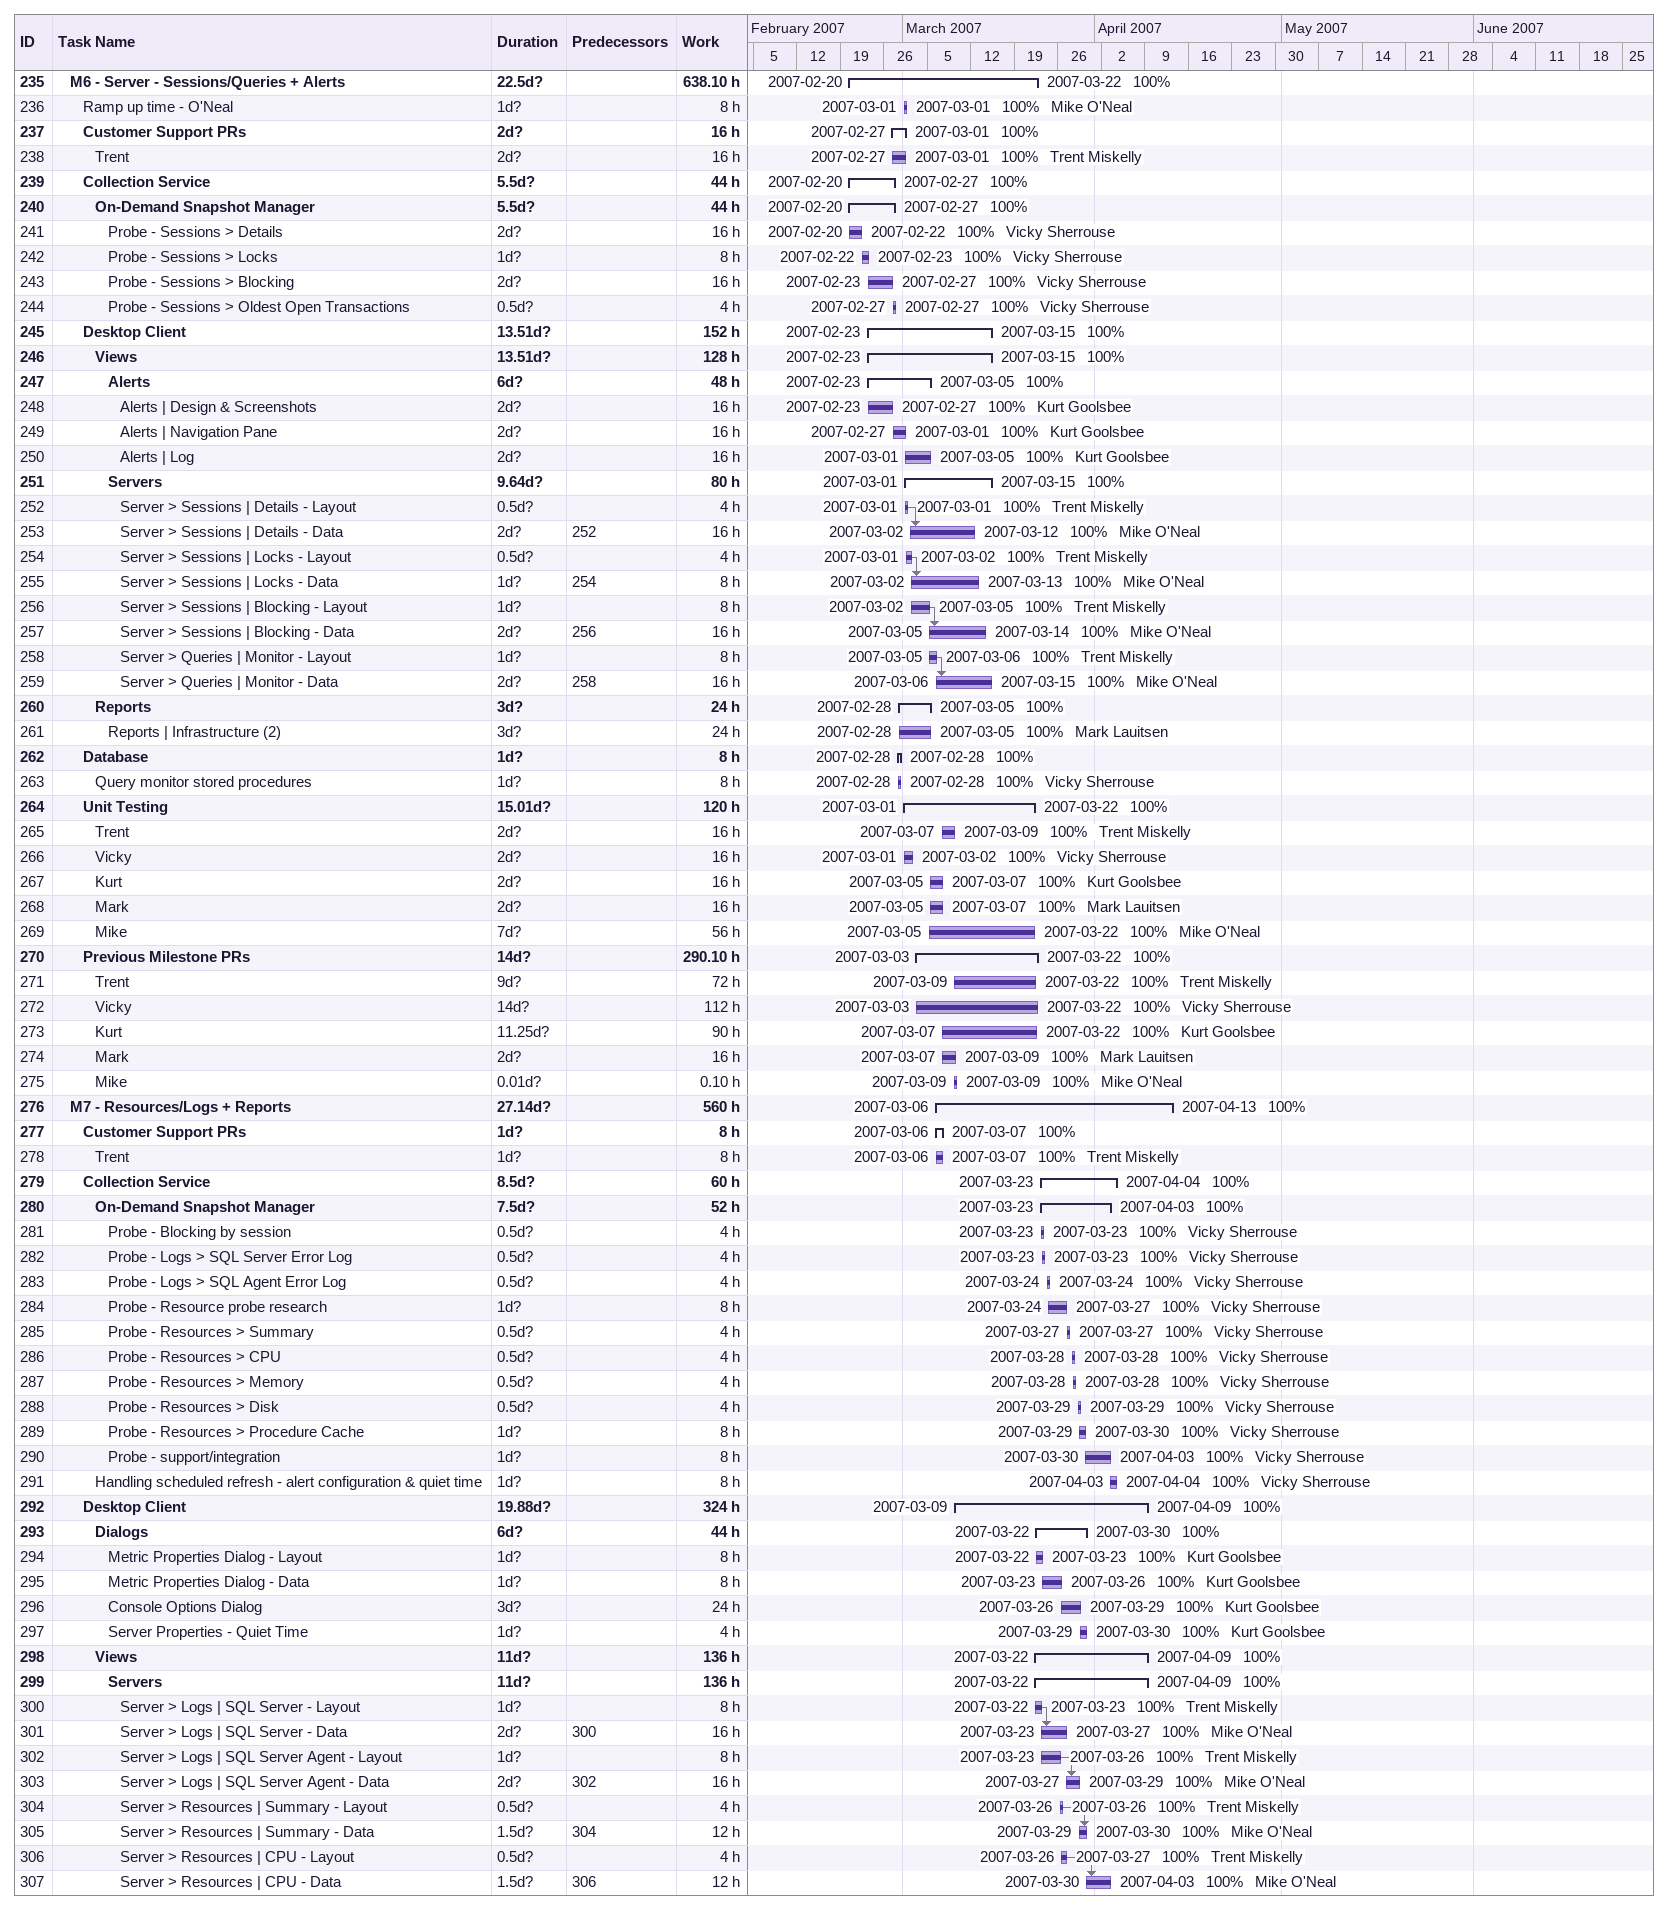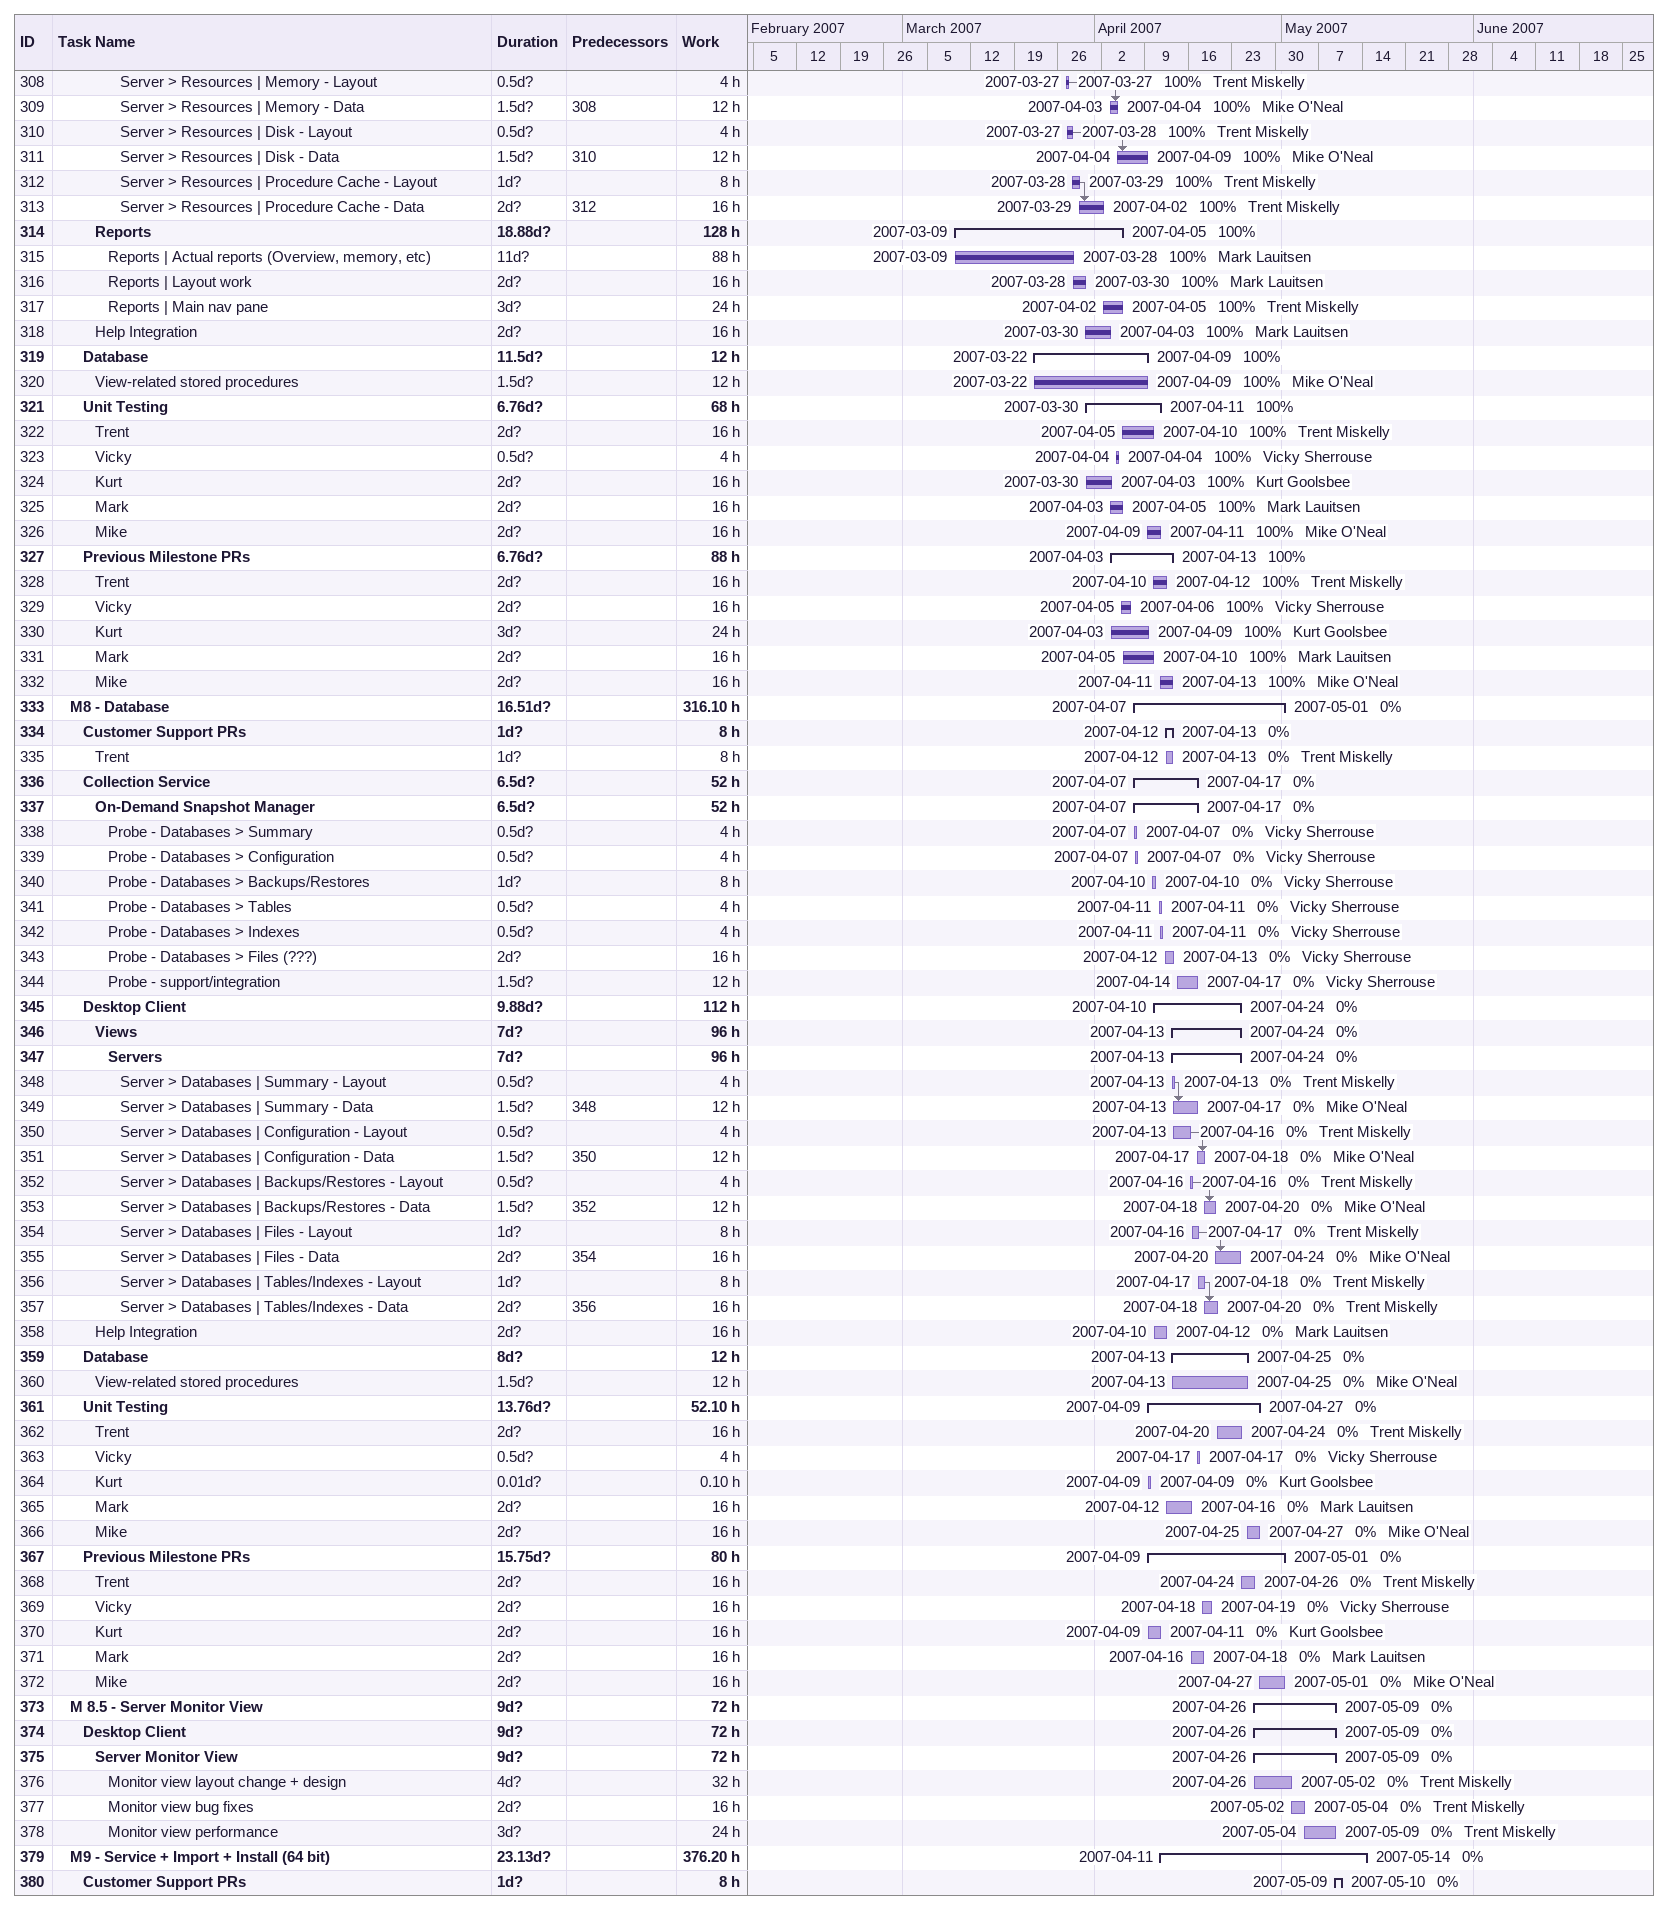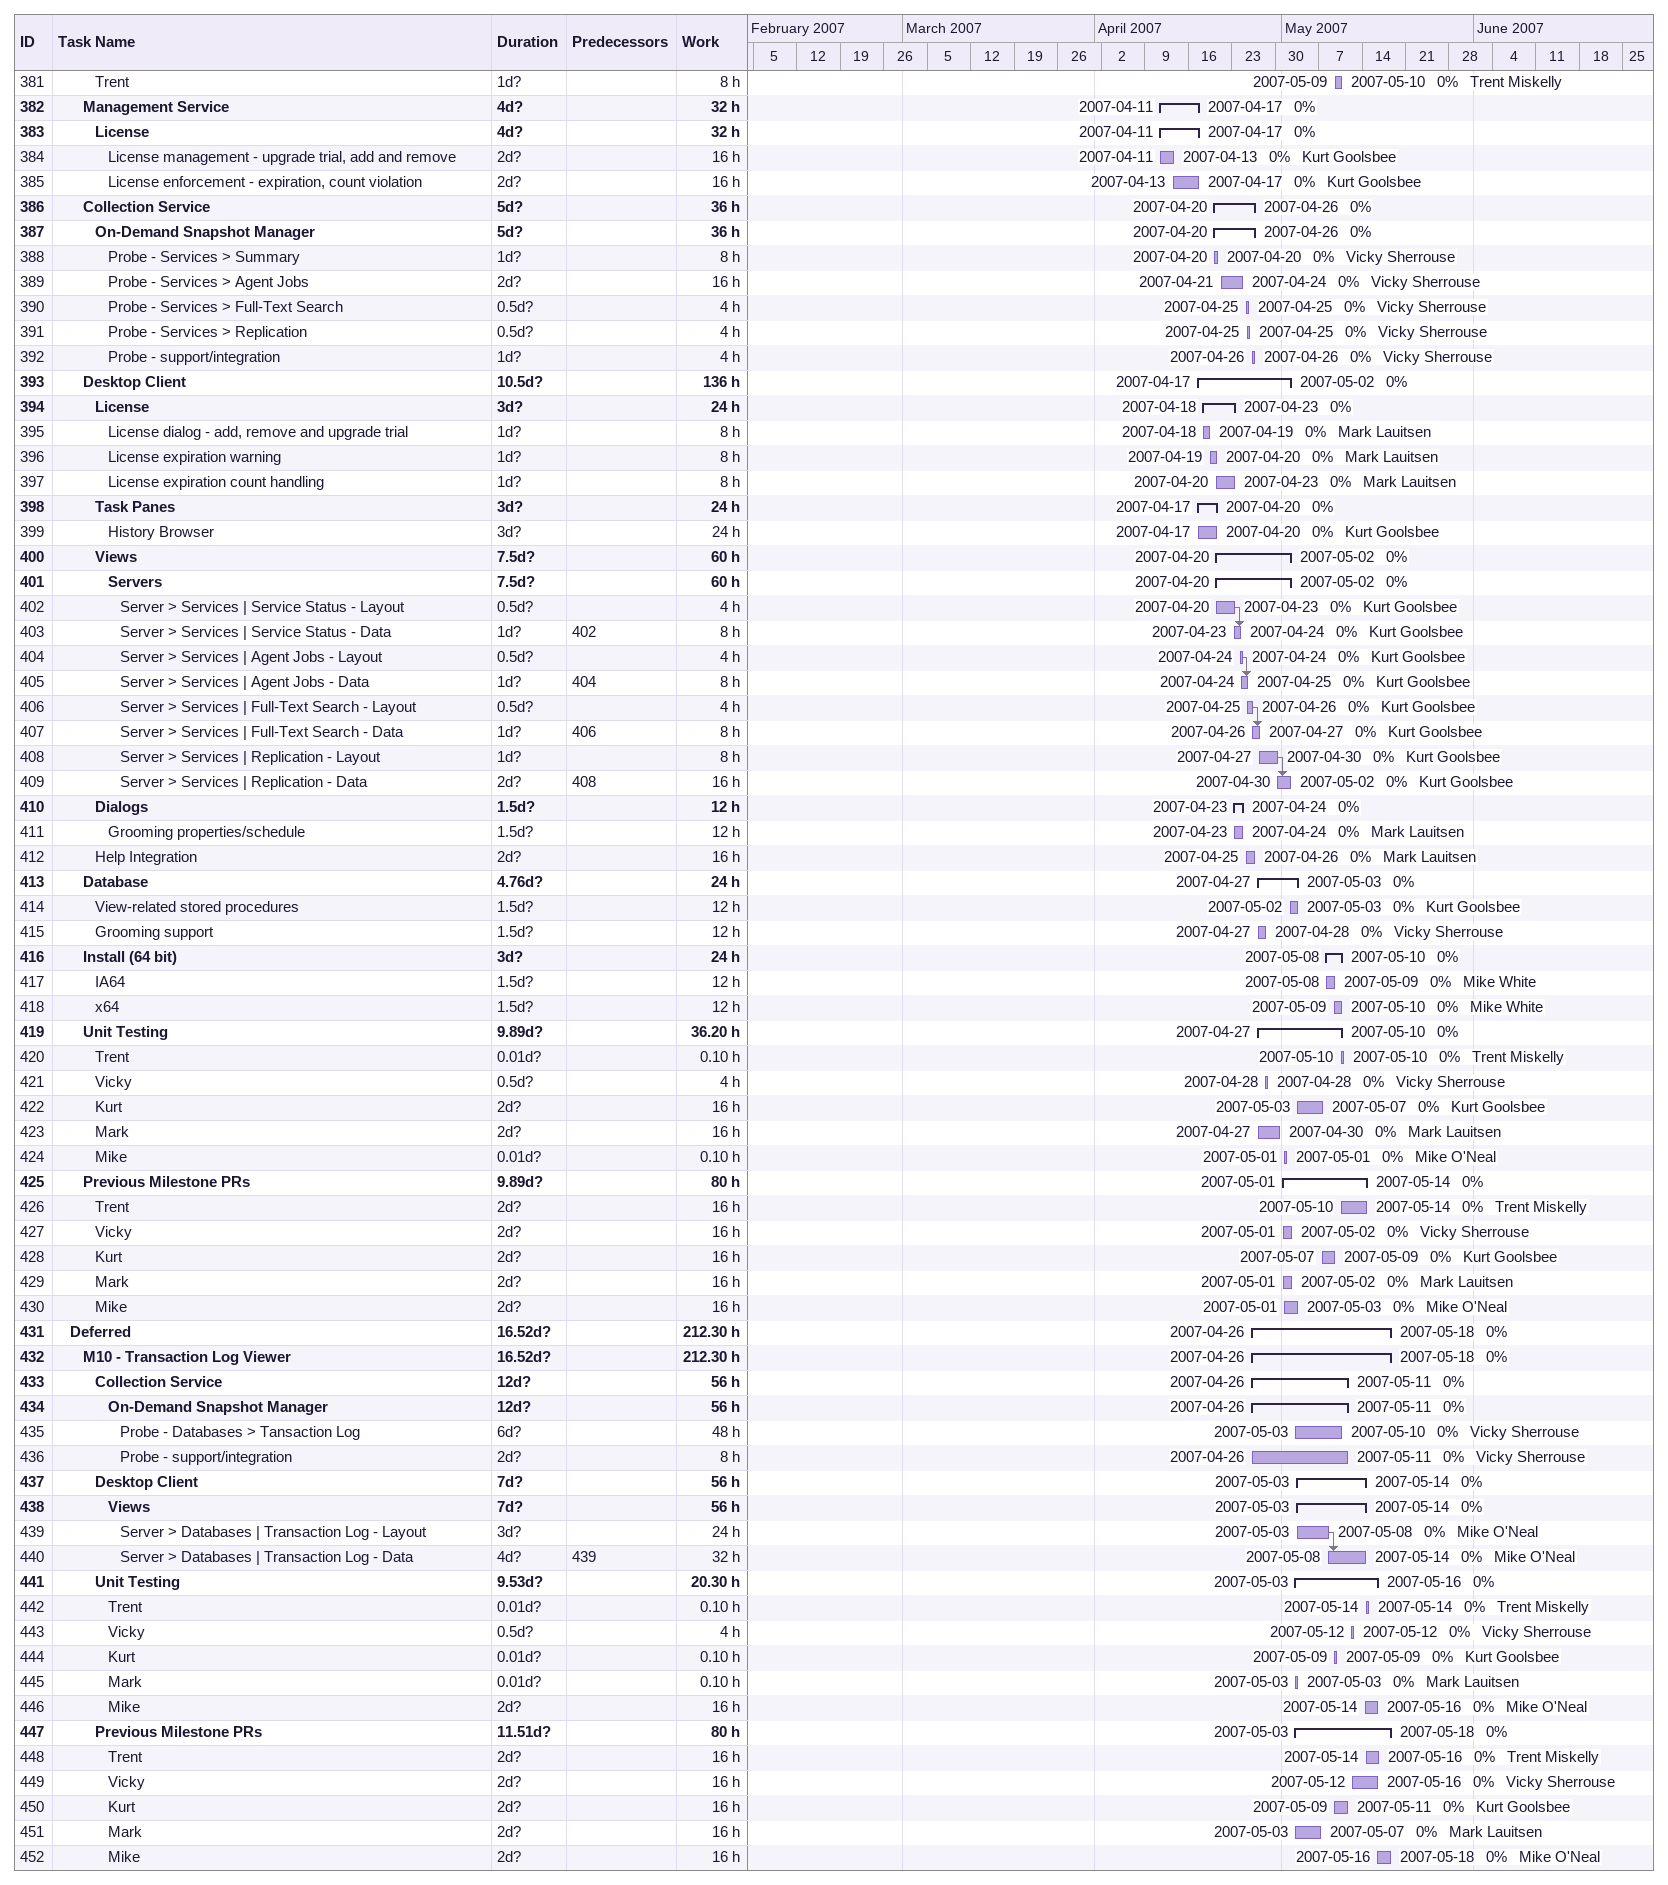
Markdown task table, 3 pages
| ID | Level | Task | Duration | Start | Finish | Predecessors | Resources | % complete | Work (h) |
|---|---|---|---|---|---|---|---|---|---|
| 235 | 2 | **M6 - Server - Sessions/Queries + Alerts** | 22.5d? | 2007-02-20 | 2007-03-22 |  |  | 100 | 638.10 |
| 236 | 3 | Ramp up time - O'Neal | 1d? | 2007-03-01 | 2007-03-01 |  | Mike O'Neal | 100 | 8 |
| 237 | 3 | **Customer Support PRs** | 2d? | 2007-02-27 | 2007-03-01 |  |  | 100 | 16 |
| 238 | 4 | Trent | 2d? | 2007-02-27 | 2007-03-01 |  | Trent Miskelly | 100 | 16 |
| 239 | 3 | **Collection Service** | 5.5d? | 2007-02-20 | 2007-02-27 |  |  | 100 | 44 |
| 240 | 4 | **On-Demand Snapshot Manager** | 5.5d? | 2007-02-20 | 2007-02-27 |  |  | 100 | 44 |
| 241 | 5 | Probe - Sessions > Details | 2d? | 2007-02-20 | 2007-02-22 |  | Vicky Sherrouse | 100 | 16 |
| 242 | 5 | Probe - Sessions > Locks | 1d? | 2007-02-22 | 2007-02-23 |  | Vicky Sherrouse | 100 | 8 |
| 243 | 5 | Probe - Sessions > Blocking | 2d? | 2007-02-23 | 2007-02-27 |  | Vicky Sherrouse | 100 | 16 |
| 244 | 5 | Probe - Sessions > Oldest Open Transactions | 0.5d? | 2007-02-27 | 2007-02-27 |  | Vicky Sherrouse | 100 | 4 |
| 245 | 3 | **Desktop Client** | 13.51d? | 2007-02-23 | 2007-03-15 |  |  | 100 | 152 |
| 246 | 4 | **Views** | 13.51d? | 2007-02-23 | 2007-03-15 |  |  | 100 | 128 |
| 247 | 5 | **Alerts** | 6d? | 2007-02-23 | 2007-03-05 |  |  | 100 | 48 |
| 248 | 6 | Alerts \| Design & Screenshots | 2d? | 2007-02-23 | 2007-02-27 |  | Kurt Goolsbee | 100 | 16 |
| 249 | 6 | Alerts \| Navigation Pane | 2d? | 2007-02-27 | 2007-03-01 |  | Kurt Goolsbee | 100 | 16 |
| 250 | 6 | Alerts \| Log | 2d? | 2007-03-01 | 2007-03-05 |  | Kurt Goolsbee | 100 | 16 |
| 251 | 5 | **Servers** | 9.64d? | 2007-03-01 | 2007-03-15 |  |  | 100 | 80 |
| 252 | 6 | Server > Sessions \| Details - Layout | 0.5d? | 2007-03-01 | 2007-03-01 |  | Trent Miskelly | 100 | 4 |
| 253 | 6 | Server > Sessions \| Details - Data | 2d? | 2007-03-02 | 2007-03-12 | 252 | Mike O'Neal | 100 | 16 |
| 254 | 6 | Server > Sessions \| Locks - Layout | 0.5d? | 2007-03-01 | 2007-03-02 |  | Trent Miskelly | 100 | 4 |
| 255 | 6 | Server > Sessions \| Locks - Data | 1d? | 2007-03-02 | 2007-03-13 | 254 | Mike O'Neal | 100 | 8 |
| 256 | 6 | Server > Sessions \| Blocking - Layout | 1d? | 2007-03-02 | 2007-03-05 |  | Trent Miskelly | 100 | 8 |
| 257 | 6 | Server > Sessions \| Blocking - Data | 2d? | 2007-03-05 | 2007-03-14 | 256 | Mike O'Neal | 100 | 16 |
| 258 | 6 | Server > Queries \| Monitor - Layout | 1d? | 2007-03-05 | 2007-03-06 |  | Trent Miskelly | 100 | 8 |
| 259 | 6 | Server > Queries \| Monitor - Data | 2d? | 2007-03-06 | 2007-03-15 | 258 | Mike O'Neal | 100 | 16 |
| 260 | 4 | **Reports** | 3d? | 2007-02-28 | 2007-03-05 |  |  | 100 | 24 |
| 261 | 5 | Reports \| Infrastructure (2) | 3d? | 2007-02-28 | 2007-03-05 |  | Mark Lauitsen | 100 | 24 |
| 262 | 3 | **Database** | 1d? | 2007-02-28 | 2007-02-28 |  |  | 100 | 8 |
| 263 | 4 | Query monitor stored procedures | 1d? | 2007-02-28 | 2007-02-28 |  | Vicky Sherrouse | 100 | 8 |
| 264 | 3 | **Unit Testing** | 15.01d? | 2007-03-01 | 2007-03-22 |  |  | 100 | 120 |
| 265 | 4 | Trent | 2d? | 2007-03-07 | 2007-03-09 |  | Trent Miskelly | 100 | 16 |
| 266 | 4 | Vicky | 2d? | 2007-03-01 | 2007-03-02 |  | Vicky Sherrouse | 100 | 16 |
| 267 | 4 | Kurt | 2d? | 2007-03-05 | 2007-03-07 |  | Kurt Goolsbee | 100 | 16 |
| 268 | 4 | Mark | 2d? | 2007-03-05 | 2007-03-07 |  | Mark Lauitsen | 100 | 16 |
| 269 | 4 | Mike | 7d? | 2007-03-05 | 2007-03-22 |  | Mike O'Neal | 100 | 56 |
| 270 | 3 | **Previous Milestone PRs** | 14d? | 2007-03-03 | 2007-03-22 |  |  | 100 | 290.10 |
| 271 | 4 | Trent | 9d? | 2007-03-09 | 2007-03-22 |  | Trent Miskelly | 100 | 72 |
| 272 | 4 | Vicky | 14d? | 2007-03-03 | 2007-03-22 |  | Vicky Sherrouse | 100 | 112 |
| 273 | 4 | Kurt | 11.25d? | 2007-03-07 | 2007-03-22 |  | Kurt Goolsbee | 100 | 90 |
| 274 | 4 | Mark | 2d? | 2007-03-07 | 2007-03-09 |  | Mark Lauitsen | 100 | 16 |
| 275 | 4 | Mike | 0.01d? | 2007-03-09 | 2007-03-09 |  | Mike O'Neal | 100 | 0.10 |
| 276 | 2 | **M7 - Resources/Logs + Reports** | 27.14d? | 2007-03-06 | 2007-04-13 |  |  | 100 | 560 |
| 277 | 3 | **Customer Support PRs** | 1d? | 2007-03-06 | 2007-03-07 |  |  | 100 | 8 |
| 278 | 4 | Trent | 1d? | 2007-03-06 | 2007-03-07 |  | Trent Miskelly | 100 | 8 |
| 279 | 3 | **Collection Service** | 8.5d? | 2007-03-23 | 2007-04-04 |  |  | 100 | 60 |
| 280 | 4 | **On-Demand Snapshot Manager** | 7.5d? | 2007-03-23 | 2007-04-03 |  |  | 100 | 52 |
| 281 | 5 | Probe - Blocking by session | 0.5d? | 2007-03-23 | 2007-03-23 |  | Vicky Sherrouse | 100 | 4 |
| 282 | 5 | Probe - Logs > SQL Server Error Log | 0.5d? | 2007-03-23 | 2007-03-23 |  | Vicky Sherrouse | 100 | 4 |
| 283 | 5 | Probe - Logs > SQL Agent Error Log | 0.5d? | 2007-03-24 | 2007-03-24 |  | Vicky Sherrouse | 100 | 4 |
| 284 | 5 | Probe - Resource probe research | 1d? | 2007-03-24 | 2007-03-27 |  | Vicky Sherrouse | 100 | 8 |
| 285 | 5 | Probe - Resources > Summary | 0.5d? | 2007-03-27 | 2007-03-27 |  | Vicky Sherrouse | 100 | 4 |
| 286 | 5 | Probe - Resources > CPU | 0.5d? | 2007-03-28 | 2007-03-28 |  | Vicky Sherrouse | 100 | 4 |
| 287 | 5 | Probe - Resources > Memory | 0.5d? | 2007-03-28 | 2007-03-28 |  | Vicky Sherrouse | 100 | 4 |
| 288 | 5 | Probe - Resources > Disk | 0.5d? | 2007-03-29 | 2007-03-29 |  | Vicky Sherrouse | 100 | 4 |
| 289 | 5 | Probe - Resources > Procedure Cache | 1d? | 2007-03-29 | 2007-03-30 |  | Vicky Sherrouse | 100 | 8 |
| 290 | 5 | Probe - support/integration | 1d? | 2007-03-30 | 2007-04-03 |  | Vicky Sherrouse | 100 | 8 |
| 291 | 4 | Handling scheduled refresh - alert configuration & quiet time | 1d? | 2007-04-03 | 2007-04-04 |  | Vicky Sherrouse | 100 | 8 |
| 292 | 3 | **Desktop Client** | 19.88d? | 2007-03-09 | 2007-04-09 |  |  | 100 | 324 |
| 293 | 4 | **Dialogs** | 6d? | 2007-03-22 | 2007-03-30 |  |  | 100 | 44 |
| 294 | 5 | Metric Properties Dialog - Layout | 1d? | 2007-03-22 | 2007-03-23 |  | Kurt Goolsbee | 100 | 8 |
| 295 | 5 | Metric Properties Dialog - Data | 1d? | 2007-03-23 | 2007-03-26 |  | Kurt Goolsbee | 100 | 8 |
| 296 | 5 | Console Options Dialog | 3d? | 2007-03-26 | 2007-03-29 |  | Kurt Goolsbee | 100 | 24 |
| 297 | 5 | Server Properties - Quiet Time | 1d? | 2007-03-29 | 2007-03-30 |  | Kurt Goolsbee | 100 | 4 |
| 298 | 4 | **Views** | 11d? | 2007-03-22 | 2007-04-09 |  |  | 100 | 136 |
| 299 | 5 | **Servers** | 11d? | 2007-03-22 | 2007-04-09 |  |  | 100 | 136 |
| 300 | 6 | Server > Logs \| SQL Server - Layout | 1d? | 2007-03-22 | 2007-03-23 |  | Trent Miskelly | 100 | 8 |
| 301 | 6 | Server > Logs \| SQL Server - Data | 2d? | 2007-03-23 | 2007-03-27 | 300 | Mike O'Neal | 100 | 16 |
| 302 | 6 | Server > Logs \| SQL Server Agent - Layout | 1d? | 2007-03-23 | 2007-03-26 |  | Trent Miskelly | 100 | 8 |
| 303 | 6 | Server > Logs \| SQL Server Agent - Data | 2d? | 2007-03-27 | 2007-03-29 | 302 | Mike O'Neal | 100 | 16 |
| 304 | 6 | Server > Resources \| Summary - Layout | 0.5d? | 2007-03-26 | 2007-03-26 |  | Trent Miskelly | 100 | 4 |
| 305 | 6 | Server > Resources \| Summary - Data | 1.5d? | 2007-03-29 | 2007-03-30 | 304 | Mike O'Neal | 100 | 12 |
| 306 | 6 | Server > Resources \| CPU - Layout | 0.5d? | 2007-03-26 | 2007-03-27 |  | Trent Miskelly | 100 | 4 |
| 307 | 6 | Server > Resources \| CPU - Data | 1.5d? | 2007-03-30 | 2007-04-03 | 306 | Mike O'Neal | 100 | 12 |
| 308 | 6 | Server > Resources \| Memory - Layout | 0.5d? | 2007-03-27 | 2007-03-27 |  | Trent Miskelly | 100 | 4 |
| 309 | 6 | Server > Resources \| Memory - Data | 1.5d? | 2007-04-03 | 2007-04-04 | 308 | Mike O'Neal | 100 | 12 |
| 310 | 6 | Server > Resources \| Disk - Layout | 0.5d? | 2007-03-27 | 2007-03-28 |  | Trent Miskelly | 100 | 4 |
| 311 | 6 | Server > Resources \| Disk - Data | 1.5d? | 2007-04-04 | 2007-04-09 | 310 | Mike O'Neal | 100 | 12 |
| 312 | 6 | Server > Resources \| Procedure Cache - Layout | 1d? | 2007-03-28 | 2007-03-29 |  | Trent Miskelly | 100 | 8 |
| 313 | 6 | Server > Resources \| Procedure Cache - Data | 2d? | 2007-03-29 | 2007-04-02 | 312 | Trent Miskelly | 100 | 16 |
| 314 | 4 | **Reports** | 18.88d? | 2007-03-09 | 2007-04-05 |  |  | 100 | 128 |
| 315 | 5 | Reports \| Actual reports (Overview, memory, etc) | 11d? | 2007-03-09 | 2007-03-28 |  | Mark Lauitsen | 100 | 88 |
| 316 | 5 | Reports \| Layout work | 2d? | 2007-03-28 | 2007-03-30 |  | Mark Lauitsen | 100 | 16 |
| 317 | 5 | Reports \| Main nav pane | 3d? | 2007-04-02 | 2007-04-05 |  | Trent Miskelly | 100 | 24 |
| 318 | 4 | Help Integration | 2d? | 2007-03-30 | 2007-04-03 |  | Mark Lauitsen | 100 | 16 |
| 319 | 3 | **Database** | 11.5d? | 2007-03-22 | 2007-04-09 |  |  | 100 | 12 |
| 320 | 4 | View-related stored procedures | 1.5d? | 2007-03-22 | 2007-04-09 |  | Mike O'Neal | 100 | 12 |
| 321 | 3 | **Unit Testing** | 6.76d? | 2007-03-30 | 2007-04-11 |  |  | 100 | 68 |
| 322 | 4 | Trent | 2d? | 2007-04-05 | 2007-04-10 |  | Trent Miskelly | 100 | 16 |
| 323 | 4 | Vicky | 0.5d? | 2007-04-04 | 2007-04-04 |  | Vicky Sherrouse | 100 | 4 |
| 324 | 4 | Kurt | 2d? | 2007-03-30 | 2007-04-03 |  | Kurt Goolsbee | 100 | 16 |
| 325 | 4 | Mark | 2d? | 2007-04-03 | 2007-04-05 |  | Mark Lauitsen | 100 | 16 |
| 326 | 4 | Mike | 2d? | 2007-04-09 | 2007-04-11 |  | Mike O'Neal | 100 | 16 |
| 327 | 3 | **Previous Milestone PRs** | 6.76d? | 2007-04-03 | 2007-04-13 |  |  | 100 | 88 |
| 328 | 4 | Trent | 2d? | 2007-04-10 | 2007-04-12 |  | Trent Miskelly | 100 | 16 |
| 329 | 4 | Vicky | 2d? | 2007-04-05 | 2007-04-06 |  | Vicky Sherrouse | 100 | 16 |
| 330 | 4 | Kurt | 3d? | 2007-04-03 | 2007-04-09 |  | Kurt Goolsbee | 100 | 24 |
| 331 | 4 | Mark | 2d? | 2007-04-05 | 2007-04-10 |  | Mark Lauitsen | 100 | 16 |
| 332 | 4 | Mike | 2d? | 2007-04-11 | 2007-04-13 |  | Mike O'Neal | 100 | 16 |
| 333 | 2 | **M8 - Database** | 16.51d? | 2007-04-07 | 2007-05-01 |  |  | 0 | 316.10 |
| 334 | 3 | **Customer Support PRs** | 1d? | 2007-04-12 | 2007-04-13 |  |  | 0 | 8 |
| 335 | 4 | Trent | 1d? | 2007-04-12 | 2007-04-13 |  | Trent Miskelly | 0 | 8 |
| 336 | 3 | **Collection Service** | 6.5d? | 2007-04-07 | 2007-04-17 |  |  | 0 | 52 |
| 337 | 4 | **On-Demand Snapshot Manager** | 6.5d? | 2007-04-07 | 2007-04-17 |  |  | 0 | 52 |
| 338 | 5 | Probe - Databases > Summary | 0.5d? | 2007-04-07 | 2007-04-07 |  | Vicky Sherrouse | 0 | 4 |
| 339 | 5 | Probe - Databases > Configuration | 0.5d? | 2007-04-07 | 2007-04-07 |  | Vicky Sherrouse | 0 | 4 |
| 340 | 5 | Probe - Databases > Backups/Restores | 1d? | 2007-04-10 | 2007-04-10 |  | Vicky Sherrouse | 0 | 8 |
| 341 | 5 | Probe - Databases > Tables | 0.5d? | 2007-04-11 | 2007-04-11 |  | Vicky Sherrouse | 0 | 4 |
| 342 | 5 | Probe - Databases > Indexes | 0.5d? | 2007-04-11 | 2007-04-11 |  | Vicky Sherrouse | 0 | 4 |
| 343 | 5 | Probe - Databases > Files (???) | 2d? | 2007-04-12 | 2007-04-13 |  | Vicky Sherrouse | 0 | 16 |
| 344 | 5 | Probe - support/integration | 1.5d? | 2007-04-14 | 2007-04-17 |  | Vicky Sherrouse | 0 | 12 |
| 345 | 3 | **Desktop Client** | 9.88d? | 2007-04-10 | 2007-04-24 |  |  | 0 | 112 |
| 346 | 4 | **Views** | 7d? | 2007-04-13 | 2007-04-24 |  |  | 0 | 96 |
| 347 | 5 | **Servers** | 7d? | 2007-04-13 | 2007-04-24 |  |  | 0 | 96 |
| 348 | 6 | Server > Databases \| Summary - Layout | 0.5d? | 2007-04-13 | 2007-04-13 |  | Trent Miskelly | 0 | 4 |
| 349 | 6 | Server > Databases \| Summary - Data | 1.5d? | 2007-04-13 | 2007-04-17 | 348 | Mike O'Neal | 0 | 12 |
| 350 | 6 | Server > Databases \| Configuration - Layout | 0.5d? | 2007-04-13 | 2007-04-16 |  | Trent Miskelly | 0 | 4 |
| 351 | 6 | Server > Databases \| Configuration - Data | 1.5d? | 2007-04-17 | 2007-04-18 | 350 | Mike O'Neal | 0 | 12 |
| 352 | 6 | Server > Databases \| Backups/Restores - Layout | 0.5d? | 2007-04-16 | 2007-04-16 |  | Trent Miskelly | 0 | 4 |
| 353 | 6 | Server > Databases \| Backups/Restores - Data | 1.5d? | 2007-04-18 | 2007-04-20 | 352 | Mike O'Neal | 0 | 12 |
| 354 | 6 | Server > Databases \| Files - Layout | 1d? | 2007-04-16 | 2007-04-17 |  | Trent Miskelly | 0 | 8 |
| 355 | 6 | Server > Databases \| Files - Data | 2d? | 2007-04-20 | 2007-04-24 | 354 | Mike O'Neal | 0 | 16 |
| 356 | 6 | Server > Databases \| Tables/Indexes - Layout | 1d? | 2007-04-17 | 2007-04-18 |  | Trent Miskelly | 0 | 8 |
| 357 | 6 | Server > Databases \| Tables/Indexes - Data | 2d? | 2007-04-18 | 2007-04-20 | 356 | Trent Miskelly | 0 | 16 |
| 358 | 4 | Help Integration | 2d? | 2007-04-10 | 2007-04-12 |  | Mark Lauitsen | 0 | 16 |
| 359 | 3 | **Database** | 8d? | 2007-04-13 | 2007-04-25 |  |  | 0 | 12 |
| 360 | 4 | View-related stored procedures | 1.5d? | 2007-04-13 | 2007-04-25 |  | Mike O'Neal | 0 | 12 |
| 361 | 3 | **Unit Testing** | 13.76d? | 2007-04-09 | 2007-04-27 |  |  | 0 | 52.10 |
| 362 | 4 | Trent | 2d? | 2007-04-20 | 2007-04-24 |  | Trent Miskelly | 0 | 16 |
| 363 | 4 | Vicky | 0.5d? | 2007-04-17 | 2007-04-17 |  | Vicky Sherrouse | 0 | 4 |
| 364 | 4 | Kurt | 0.01d? | 2007-04-09 | 2007-04-09 |  | Kurt Goolsbee | 0 | 0.10 |
| 365 | 4 | Mark | 2d? | 2007-04-12 | 2007-04-16 |  | Mark Lauitsen | 0 | 16 |
| 366 | 4 | Mike | 2d? | 2007-04-25 | 2007-04-27 |  | Mike O'Neal | 0 | 16 |
| 367 | 3 | **Previous Milestone PRs** | 15.75d? | 2007-04-09 | 2007-05-01 |  |  | 0 | 80 |
| 368 | 4 | Trent | 2d? | 2007-04-24 | 2007-04-26 |  | Trent Miskelly | 0 | 16 |
| 369 | 4 | Vicky | 2d? | 2007-04-18 | 2007-04-19 |  | Vicky Sherrouse | 0 | 16 |
| 370 | 4 | Kurt | 2d? | 2007-04-09 | 2007-04-11 |  | Kurt Goolsbee | 0 | 16 |
| 371 | 4 | Mark | 2d? | 2007-04-16 | 2007-04-18 |  | Mark Lauitsen | 0 | 16 |
| 372 | 4 | Mike | 2d? | 2007-04-27 | 2007-05-01 |  | Mike O'Neal | 0 | 16 |
| 373 | 2 | **M 8.5 - Server Monitor View** | 9d? | 2007-04-26 | 2007-05-09 |  |  | 0 | 72 |
| 374 | 3 | **Desktop Client** | 9d? | 2007-04-26 | 2007-05-09 |  |  | 0 | 72 |
| 375 | 4 | **Server Monitor View** | 9d? | 2007-04-26 | 2007-05-09 |  |  | 0 | 72 |
| 376 | 5 | Monitor view layout change + design | 4d? | 2007-04-26 | 2007-05-02 |  | Trent Miskelly | 0 | 32 |
| 377 | 5 | Monitor view bug fixes | 2d? | 2007-05-02 | 2007-05-04 |  | Trent Miskelly | 0 | 16 |
| 378 | 5 | Monitor view performance | 3d? | 2007-05-04 | 2007-05-09 |  | Trent Miskelly | 0 | 24 |
| 379 | 2 | **M9 - Service + Import + Install (64 bit)** | 23.13d? | 2007-04-11 | 2007-05-14 |  |  | 0 | 376.20 |
| 380 | 3 | **Customer Support PRs** | 1d? | 2007-05-09 | 2007-05-10 |  |  | 0 | 8 |
| 381 | 4 | Trent | 1d? | 2007-05-09 | 2007-05-10 |  | Trent Miskelly | 0 | 8 |
| 382 | 3 | **Management Service** | 4d? | 2007-04-11 | 2007-04-17 |  |  | 0 | 32 |
| 383 | 4 | **License** | 4d? | 2007-04-11 | 2007-04-17 |  |  | 0 | 32 |
| 384 | 5 | License management - upgrade trial, add and remove | 2d? | 2007-04-11 | 2007-04-13 |  | Kurt Goolsbee | 0 | 16 |
| 385 | 5 | License enforcement - expiration, count violation | 2d? | 2007-04-13 | 2007-04-17 |  | Kurt Goolsbee | 0 | 16 |
| 386 | 3 | **Collection Service** | 5d? | 2007-04-20 | 2007-04-26 |  |  | 0 | 36 |
| 387 | 4 | **On-Demand Snapshot Manager** | 5d? | 2007-04-20 | 2007-04-26 |  |  | 0 | 36 |
| 388 | 5 | Probe - Services > Summary | 1d? | 2007-04-20 | 2007-04-20 |  | Vicky Sherrouse | 0 | 8 |
| 389 | 5 | Probe - Services > Agent Jobs | 2d? | 2007-04-21 | 2007-04-24 |  | Vicky Sherrouse | 0 | 16 |
| 390 | 5 | Probe - Services > Full-Text Search | 0.5d? | 2007-04-25 | 2007-04-25 |  | Vicky Sherrouse | 0 | 4 |
| 391 | 5 | Probe - Services > Replication | 0.5d? | 2007-04-25 | 2007-04-25 |  | Vicky Sherrouse | 0 | 4 |
| 392 | 5 | Probe - support/integration | 1d? | 2007-04-26 | 2007-04-26 |  | Vicky Sherrouse | 0 | 4 |
| 393 | 3 | **Desktop Client** | 10.5d? | 2007-04-17 | 2007-05-02 |  |  | 0 | 136 |
| 394 | 4 | **License** | 3d? | 2007-04-18 | 2007-04-23 |  |  | 0 | 24 |
| 395 | 5 | License dialog - add, remove and upgrade trial | 1d? | 2007-04-18 | 2007-04-19 |  | Mark Lauitsen | 0 | 8 |
| 396 | 5 | License expiration warning | 1d? | 2007-04-19 | 2007-04-20 |  | Mark Lauitsen | 0 | 8 |
| 397 | 5 | License expiration count handling | 1d? | 2007-04-20 | 2007-04-23 |  | Mark Lauitsen | 0 | 8 |
| 398 | 4 | **Task Panes** | 3d? | 2007-04-17 | 2007-04-20 |  |  | 0 | 24 |
| 399 | 5 | History Browser | 3d? | 2007-04-17 | 2007-04-20 |  | Kurt Goolsbee | 0 | 24 |
| 400 | 4 | **Views** | 7.5d? | 2007-04-20 | 2007-05-02 |  |  | 0 | 60 |
| 401 | 5 | **Servers** | 7.5d? | 2007-04-20 | 2007-05-02 |  |  | 0 | 60 |
| 402 | 6 | Server > Services \| Service Status - Layout | 0.5d? | 2007-04-20 | 2007-04-23 |  | Kurt Goolsbee | 0 | 4 |
| 403 | 6 | Server > Services \| Service Status - Data | 1d? | 2007-04-23 | 2007-04-24 | 402 | Kurt Goolsbee | 0 | 8 |
| 404 | 6 | Server > Services \| Agent Jobs - Layout | 0.5d? | 2007-04-24 | 2007-04-24 |  | Kurt Goolsbee | 0 | 4 |
| 405 | 6 | Server > Services \| Agent Jobs - Data | 1d? | 2007-04-24 | 2007-04-25 | 404 | Kurt Goolsbee | 0 | 8 |
| 406 | 6 | Server > Services \| Full-Text Search - Layout | 0.5d? | 2007-04-25 | 2007-04-26 |  | Kurt Goolsbee | 0 | 4 |
| 407 | 6 | Server > Services \| Full-Text Search - Data | 1d? | 2007-04-26 | 2007-04-27 | 406 | Kurt Goolsbee | 0 | 8 |
| 408 | 6 | Server > Services \| Replication - Layout | 1d? | 2007-04-27 | 2007-04-30 |  | Kurt Goolsbee | 0 | 8 |
| 409 | 6 | Server > Services \| Replication - Data | 2d? | 2007-04-30 | 2007-05-02 | 408 | Kurt Goolsbee | 0 | 16 |
| 410 | 4 | **Dialogs** | 1.5d? | 2007-04-23 | 2007-04-24 |  |  | 0 | 12 |
| 411 | 5 | Grooming properties/schedule | 1.5d? | 2007-04-23 | 2007-04-24 |  | Mark Lauitsen | 0 | 12 |
| 412 | 4 | Help Integration | 2d? | 2007-04-25 | 2007-04-26 |  | Mark Lauitsen | 0 | 16 |
| 413 | 3 | **Database** | 4.76d? | 2007-04-27 | 2007-05-03 |  |  | 0 | 24 |
| 414 | 4 | View-related stored procedures | 1.5d? | 2007-05-02 | 2007-05-03 |  | Kurt Goolsbee | 0 | 12 |
| 415 | 4 | Grooming support | 1.5d? | 2007-04-27 | 2007-04-28 |  | Vicky Sherrouse | 0 | 12 |
| 416 | 3 | **Install (64 bit)** | 3d? | 2007-05-08 | 2007-05-10 |  |  | 0 | 24 |
| 417 | 4 | IA64 | 1.5d? | 2007-05-08 | 2007-05-09 |  | Mike White | 0 | 12 |
| 418 | 4 | x64 | 1.5d? | 2007-05-09 | 2007-05-10 |  | Mike White | 0 | 12 |
| 419 | 3 | **Unit Testing** | 9.89d? | 2007-04-27 | 2007-05-10 |  |  | 0 | 36.20 |
| 420 | 4 | Trent | 0.01d? | 2007-05-10 | 2007-05-10 |  | Trent Miskelly | 0 | 0.10 |
| 421 | 4 | Vicky | 0.5d? | 2007-04-28 | 2007-04-28 |  | Vicky Sherrouse | 0 | 4 |
| 422 | 4 | Kurt | 2d? | 2007-05-03 | 2007-05-07 |  | Kurt Goolsbee | 0 | 16 |
| 423 | 4 | Mark | 2d? | 2007-04-27 | 2007-04-30 |  | Mark Lauitsen | 0 | 16 |
| 424 | 4 | Mike | 0.01d? | 2007-05-01 | 2007-05-01 |  | Mike O'Neal | 0 | 0.10 |
| 425 | 3 | **Previous Milestone PRs** | 9.89d? | 2007-05-01 | 2007-05-14 |  |  | 0 | 80 |
| 426 | 4 | Trent | 2d? | 2007-05-10 | 2007-05-14 |  | Trent Miskelly | 0 | 16 |
| 427 | 4 | Vicky | 2d? | 2007-05-01 | 2007-05-02 |  | Vicky Sherrouse | 0 | 16 |
| 428 | 4 | Kurt | 2d? | 2007-05-07 | 2007-05-09 |  | Kurt Goolsbee | 0 | 16 |
| 429 | 4 | Mark | 2d? | 2007-05-01 | 2007-05-02 |  | Mark Lauitsen | 0 | 16 |
| 430 | 4 | Mike | 2d? | 2007-05-01 | 2007-05-03 |  | Mike O'Neal | 0 | 16 |
| 431 | 2 | **Deferred** | 16.52d? | 2007-04-26 | 2007-05-18 |  |  | 0 | 212.30 |
| 432 | 3 | **M10 - Transaction Log Viewer** | 16.52d? | 2007-04-26 | 2007-05-18 |  |  | 0 | 212.30 |
| 433 | 4 | **Collection Service** | 12d? | 2007-04-26 | 2007-05-11 |  |  | 0 | 56 |
| 434 | 5 | **On-Demand Snapshot Manager** | 12d? | 2007-04-26 | 2007-05-11 |  |  | 0 | 56 |
| 435 | 6 | Probe - Databases > Tansaction Log | 6d? | 2007-05-03 | 2007-05-10 |  | Vicky Sherrouse | 0 | 48 |
| 436 | 6 | Probe - support/integration | 2d? | 2007-04-26 | 2007-05-11 |  | Vicky Sherrouse | 0 | 8 |
| 437 | 4 | **Desktop Client** | 7d? | 2007-05-03 | 2007-05-14 |  |  | 0 | 56 |
| 438 | 5 | **Views** | 7d? | 2007-05-03 | 2007-05-14 |  |  | 0 | 56 |
| 439 | 6 | Server > Databases \| Transaction Log - Layout | 3d? | 2007-05-03 | 2007-05-08 |  | Mike O'Neal | 0 | 24 |
| 440 | 6 | Server > Databases \| Transaction Log - Data | 4d? | 2007-05-08 | 2007-05-14 | 439 | Mike O'Neal | 0 | 32 |
| 441 | 4 | **Unit Testing** | 9.53d? | 2007-05-03 | 2007-05-16 |  |  | 0 | 20.30 |
| 442 | 5 | Trent | 0.01d? | 2007-05-14 | 2007-05-14 |  | Trent Miskelly | 0 | 0.10 |
| 443 | 5 | Vicky | 0.5d? | 2007-05-12 | 2007-05-12 |  | Vicky Sherrouse | 0 | 4 |
| 444 | 5 | Kurt | 0.01d? | 2007-05-09 | 2007-05-09 |  | Kurt Goolsbee | 0 | 0.10 |
| 445 | 5 | Mark | 0.01d? | 2007-05-03 | 2007-05-03 |  | Mark Lauitsen | 0 | 0.10 |
| 446 | 5 | Mike | 2d? | 2007-05-14 | 2007-05-16 |  | Mike O'Neal | 0 | 16 |
| 447 | 4 | **Previous Milestone PRs** | 11.51d? | 2007-05-03 | 2007-05-18 |  |  | 0 | 80 |
| 448 | 5 | Trent | 2d? | 2007-05-14 | 2007-05-16 |  | Trent Miskelly | 0 | 16 |
| 449 | 5 | Vicky | 2d? | 2007-05-12 | 2007-05-16 |  | Vicky Sherrouse | 0 | 16 |
| 450 | 5 | Kurt | 2d? | 2007-05-09 | 2007-05-11 |  | Kurt Goolsbee | 0 | 16 |
| 451 | 5 | Mark | 2d? | 2007-05-03 | 2007-05-07 |  | Mark Lauitsen | 0 | 16 |
| 452 | 5 | Mike | 2d? | 2007-05-16 | 2007-05-18 |  | Mike O'Neal | 0 | 16 |
